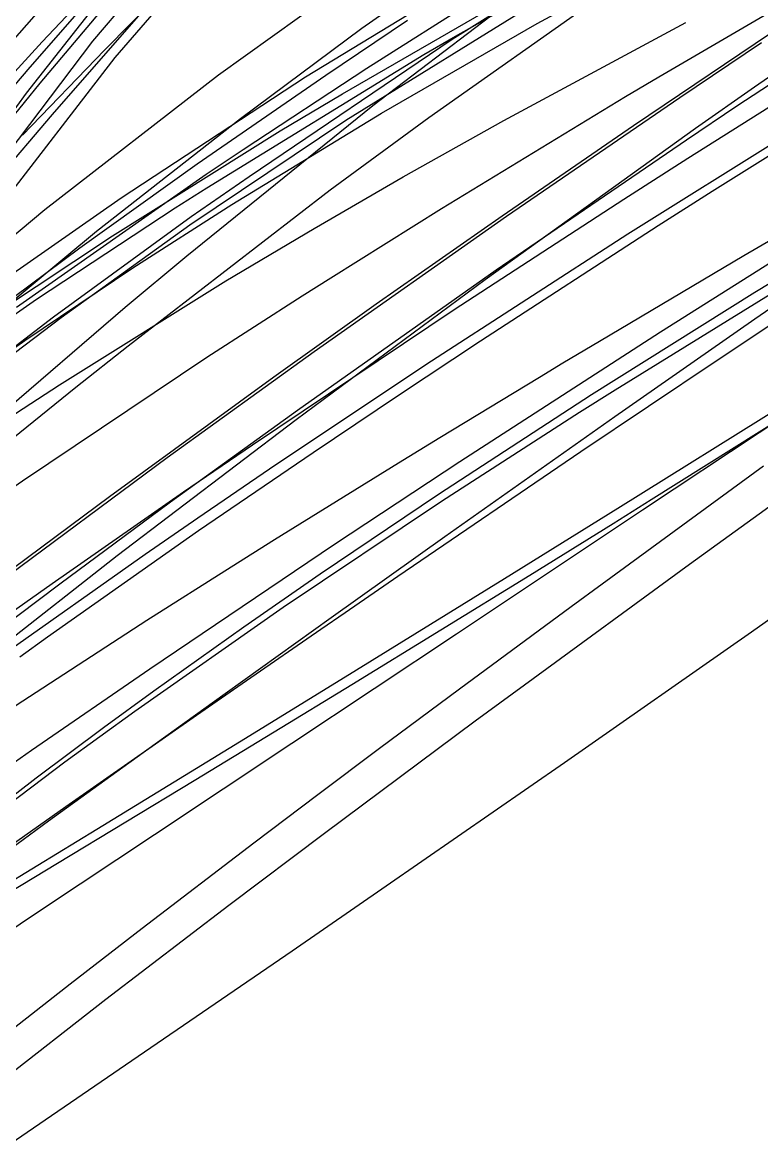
# Model space of a CAD drawing. Header units: metres. Extents: x -233 to 379, y -58 to 1087.
# Drawn here: x 166.8 to 217.5, y 608 to 685.5 of the extents above; entities that cross this region are included whole.
import ezdxf

# ---------------------------------------------------------------- set-up
doc = ezdxf.new("R2010")
doc.units = ezdxf.units.M

msp = doc.modelspace()

# ---------------------------------------------------------------- linework, layer by layer
for p, q in [((190.1, 685.157, -1056.933), (205.649, 696.08, -1067.058)), ((171.619, 684.263, -1076.215), (181.514, 695.991, -1081.171)), ((168.136, 684.213, -1069.987), (176.734, 693.315, -1071.781)), ((173.147, 683.142, -1077.182), (182.149, 693.528, -1081.923)), ((180.243, 681.939, -1054.201), (195.961, 693.22, -1063.776)), ((168.015, 681.378, -1080.38), (176.674, 691.658, -1084.8)), ((167.077, 680.69, -1075.315), (175.422, 691.312, -1079.274)), ((196.53, 684.6, -1043.302), (207.705, 690.923, -1050.506)), ((202.13, 685.465, -1035.771), (212.274, 690.971, -1042.204)), ((167.321, 682.474, -1062.219), (173.793, 689.901, -1064.263)), ((194.686, 679.01, -1061.18), (210.031, 689.843, -1071.328)), ((210.487, 681.809, -1041.136), (224.251, 689.846, -1051.775)), ((172.451, 683.658, -1061.858), (178.179, 689.499, -1063.469)), ((188.755, 680.651, -1037.163), (204.164, 689.534, -1046.923)), ((190.426, 682.403, -1044.381), (201.077, 689.154, -1051.565)), ((190.856, 679.839, -1061.075), (202.547, 688.767, -1069.324)), ((168.849, 679.217, -1073.945), (176.6, 688.092, -1076.681)), ((186.22, 681.804, -1029.947), (195.841, 687.659, -1035.267)), ((188.983, 678.828, -1030.613), (203.716, 687.951, -1039.436)), ((196.297, 684.385, -1054.889), (201.461, 687.667, -1058.66)), ((157.756, 674.78, -1072.198), (168.607, 687.129, -1078.885)), ((217.052, 681.127, -1068.557), (225.907, 687.272, -1074.529)), ((181.762, 678.953, -1051.778), (190.1, 685.157, -1056.933)), ((187.615, 681.933, -1041.887), (193.236, 685.694, -1045.611)), ((191.445, 679.321, -1029.487), (202.13, 685.465, -1035.771)), ((199.851, 678.796, -1037.488), (212.344, 685.548, -1046.221)), ((208.735, 678.461, -1062.598), (219.199, 685.527, -1069.276)), ((182.351, 674.967, -1045.367), (196.297, 684.385, -1054.889)), ((194.34, 683.333, -1041.917), (196.53, 684.6, -1043.302)), ((161.62, 677.095, -1068.801), (168.136, 684.213, -1069.987)), ((164.484, 674.864, -1072.903), (171.619, 684.263, -1076.215)), ((166.784, 677.803, -1060.371), (172.451, 683.658, -1061.858)), ((211.933, 680.396, -1065.284), (217.538, 684.158, -1068.87)), ((164.199, 671.527, -1072.878), (173.147, 683.142, -1077.182)), ((179.442, 674.179, -1033.002), (194.34, 683.333, -1041.917)), ((215.852, 679.806, -1067.791), (220.881, 683.142, -1071.093)), ((161.282, 675.397, -1060.437), (167.321, 682.474, -1062.219)), ((181.936, 676.814, -1038.994), (190.426, 682.403, -1044.381)), ((217.436, 676.022, -1075.607), (228.321, 682.813, -1082.962)), ((165.857, 678.705, -1079.303), (168.015, 681.378, -1080.38)), ((168.33, 672.681, -1047.373), (180.243, 681.939, -1054.201)), ((173.573, 673.493, -1023.613), (186.22, 681.804, -1029.947)), ((178.793, 675.833, -1036.379), (187.615, 681.933, -1041.887)), ((208.198, 680.454, -1039.414), (210.487, 681.809, -1041.136)), ((163.462, 675.762, -1073.676), (167.077, 680.69, -1075.315)), ((184.489, 678.105, -1034.552), (188.755, 680.651, -1037.163)), ((212.482, 676.222, -1057.477), (219.298, 680.533, -1062.292)), ((212.999, 678.283, -1065.871), (217.052, 681.127, -1068.557)), ((178.074, 669.499, -1052.655), (190.856, 679.839, -1061.075)), ((195.572, 672.764, -1030.427), (208.198, 680.454, -1039.414)), ((200.023, 672.234, -1057.919), (211.933, 680.396, -1065.284)), ((212.386, 677.486, -1065.545), (215.852, 679.806, -1067.791)), ((164.009, 673.53, -1072.366), (168.849, 679.217, -1073.945)), ((171.87, 671.206, -1045.967), (181.762, 678.953, -1051.778)), ((181.167, 673.04, -1023.93), (191.445, 679.321, -1029.487)), ((187.926, 674.043, -1056.916), (194.686, 679.01, -1061.18)), ((178.272, 671.631, -1024.748), (188.983, 678.828, -1030.613)), ((192.941, 674.926, -1032.898), (199.851, 678.796, -1037.488)), ((198.552, 667.882, -1056.666), (212.999, 678.283, -1065.871)), ((199.724, 672.259, -1057.038), (208.735, 678.461, -1062.598)), ((208.349, 671.014, -1072.363), (220.524, 678.642, -1080.329)), ((172.981, 670.881, -1027.866), (184.489, 678.105, -1034.552)), ((199.324, 668.538, -1057.386), (212.386, 677.486, -1065.545)), ((179.41, 675.123, -1037.437), (181.936, 676.814, -1038.994)), ((208.072, 673.405, -1054.414), (212.482, 676.222, -1057.477)), ((214.142, 673.944, -1073.408), (217.436, 676.022, -1075.607)), ((166.381, 665.991, -1030.075), (179.41, 675.123, -1037.437)), ((170.731, 670.066, -1031.679), (178.793, 675.833, -1036.379)), ((178.383, 672.199, -1042.767), (182.351, 674.967, -1045.367)), ((186.819, 671.397, -1028.999), (192.941, 674.926, -1032.898)), ((174.048, 663.314, -1048.776), (187.926, 674.043, -1056.916)), ((177.279, 672.811, -1031.742), (179.442, 674.179, -1033.002)), ((210.441, 671.593, -1070.957), (214.142, 673.944, -1073.408)), ((165.679, 667.971, -1019.998), (173.573, 673.493, -1023.613)), ((167.75, 666.525, -1026.43), (177.279, 672.811, -1031.742)), ((174.364, 668.678, -1020.505), (181.167, 673.04, -1023.93)), ((187.956, 667.999, -1025.289), (195.572, 672.764, -1030.427)), ((196.433, 665.815, -1046.589), (208.072, 673.405, -1054.414)), ((210.599, 664.279, -1064.85), (224.355, 672.995, -1074.762)), ((157.677, 663.857, -1041.601), (168.33, 672.681, -1047.373)), ((168.916, 665.322, -1036.916), (178.383, 672.199, -1042.767)), ((186.828, 662.944, -1050.119), (200.023, 672.234, -1057.919)), ((191.083, 666.204, -1051.883), (199.724, 672.259, -1057.038)), ((216.316, 669.533, -1065.44), (220.889, 672.21, -1068.932)), ((158.958, 660.455, -1038.89), (171.87, 671.206, -1045.967)), ((169.438, 665.28, -1020.301), (178.272, 671.631, -1024.748)), ((180.742, 667.787, -1025.296), (186.819, 671.397, -1028.999)), ((198.249, 663.668, -1063.068), (210.441, 671.593, -1070.957)), ((163.783, 664.791, -1022.836), (172.981, 670.881, -1027.866)), ((194.497, 662.042, -1063.536), (208.349, 671.014, -1072.363)), ((160.135, 662.16, -1026.072), (170.731, 670.066, -1031.679)), ((217.073, 665.177, -1062.266), (224.263, 670.166, -1067.649)), ((173.843, 665.98, -1049.974), (178.074, 669.499, -1052.655)), ((206.406, 663.647, -1058.055), (216.316, 669.533, -1065.44)), ((217.079, 667.01, -1073.57), (221.393, 669.622, -1076.262)), ((166.955, 663.692, -1017.056), (174.364, 668.678, -1020.505)), ((185.677, 658.893, -1049.281), (199.324, 668.538, -1057.386)), ((169.339, 660.636, -1018.913), (180.742, 667.787, -1025.296)), ((185.578, 658.266, -1048.775), (198.552, 667.882, -1056.666)), ((185.999, 666.761, -1023.998), (187.956, 667.999, -1025.289)), ((207.487, 660.298, -1067.46), (219.216, 667.535, -1074.445)), ((179.445, 662.54, -1019.832), (185.999, 666.761, -1023.998)), ((205.856, 659.985, -1066.832), (217.079, 667.01, -1073.57)), ((214.42, 662.295, -1056.688), (221.064, 666.712, -1061.51)), ((158.417, 660.019, -1021.537), (167.75, 666.525, -1026.43)), ((163.716, 657.262, -1043.927), (173.843, 665.98, -1049.974)), ((182.595, 656.521, -1037.724), (196.433, 665.815, -1046.589)), ((184.038, 661.186, -1047.805), (191.083, 666.204, -1051.883)), ((156.278, 655.592, -1029.875), (168.916, 665.322, -1036.916)), ((162.064, 659.66, -1016.889), (169.438, 665.28, -1020.301)), ((214.875, 663.646, -1060.628), (217.073, 665.177, -1062.266)), ((199.026, 656.8, -1056.79), (210.599, 664.279, -1064.85)), ((160.93, 659.452, -1014.468), (166.955, 663.692, -1017.056)), ((192.598, 659.932, -1059.477), (198.249, 663.668, -1063.068)), ((203.899, 662.146, -1056.211), (206.406, 663.647, -1058.055)), ((207.464, 658.457, -1055.162), (214.875, 663.646, -1060.628)), ((217.372, 657.404, -1068.889), (227.779, 663.987, -1075.423)), ((170.463, 660.473, -1046.758), (174.048, 663.314, -1048.776)), ((176.723, 655.654, -1044.4), (186.828, 662.944, -1050.119)), ((166.8, 654.056, -1012.489), (179.445, 662.54, -1019.832)), ((183.752, 654.861, -1056.86), (194.497, 662.042, -1063.536)), ((202.291, 661.179, -1055.035), (203.899, 662.146, -1056.211)), ((205.129, 656.053, -1050.095), (214.42, 662.295, -1056.688)), ((172.77, 652.97, -1041.59), (184.038, 661.186, -1047.805)), ((195.458, 657.032, -1050.136), (202.291, 661.179, -1055.035)), ((166.128, 656.982, -1044.391), (170.463, 660.473, -1046.758)), ((166.829, 659.019, -1017.571), (169.339, 660.636, -1018.913)), ((211.541, 653.486, -1064.857), (222.817, 660.983, -1072.484)), ((186.743, 656.003, -1055.815), (192.598, 659.932, -1059.477)), ((195.35, 653.139, -1060.833), (205.856, 659.985, -1066.832)), ((205.039, 658.765, -1066.032), (207.487, 660.298, -1067.46)), ((207.674, 652.17, -1062.742), (219.886, 659.801, -1070.5)), ((162.699, 656.299, -1015.448), (166.829, 659.019, -1017.571)), ((181.077, 655.587, -1046.626), (185.677, 658.893, -1049.281)), ((173.3, 648.907, -1041.669), (185.578, 658.266, -1048.775)), ((195.552, 652.657, -1060.693), (205.039, 658.765, -1066.032)), ((195.801, 650.217, -1046.754), (207.464, 658.457, -1055.162)), ((209.968, 652.76, -1064.325), (217.372, 657.404, -1068.889)), ((177.856, 653.286, -1034.774), (182.595, 656.521, -1037.724)), ((192.61, 655.289, -1048.122), (195.458, 657.032, -1050.136)), ((196.832, 655.371, -1055.283), (199.026, 656.8, -1056.79)), ((212.592, 648.325, -1055.119), (223.955, 656.55, -1062.134)), ((178.88, 650.623, -1051.005), (186.743, 656.003, -1055.815)), ((192.574, 647.498, -1041.526), (205.129, 656.053, -1050.095)), ((164.079, 646.254, -1037.658), (176.723, 655.654, -1044.4)), ((176.956, 652.594, -1044.293), (181.077, 655.587, -1046.626)), ((184.1, 650.003, -1042.284), (192.61, 655.289, -1048.122)), ((188.218, 649.691, -1049.508), (196.832, 655.371, -1055.283)), ((213.067, 651.71, -1056.978), (217.68, 655.067, -1059.803)), ((178.831, 651.51, -1053.852), (183.752, 654.861, -1056.86)), ((160.321, 649.565, -1009.016), (166.8, 654.056, -1012.489)), ((209.37, 652.042, -1063.401), (211.541, 653.486, -1064.857)), ((168.832, 647.002, -1029.359), (177.856, 653.286, -1034.774)), ((170.076, 650.982, -1040.142), (172.77, 652.97, -1041.59)), ((184.693, 645.373, -1054.927), (195.552, 652.657, -1060.693)), ((187.232, 647.656, -1056.417), (195.35, 653.139, -1060.833)), ((207.349, 651.123, -1062.725), (209.968, 652.76, -1064.325)), ((169.359, 646.976, -1040.135), (176.956, 652.594, -1044.293)), ((196.59, 643.539, -1055.019), (209.37, 652.042, -1063.401)), ((199.89, 647.333, -1057.875), (207.674, 652.17, -1062.742)), ((175.211, 649.015, -1051.664), (178.831, 651.51, -1053.852)), ((201.635, 647.573, -1059.281), (207.349, 651.123, -1062.725)), ((206.594, 646.975, -1053.118), (213.067, 651.71, -1056.978)), ((164.453, 646.781, -1037.205), (170.076, 650.982, -1040.142)), ((168.503, 643.315, -1044.895), (178.88, 650.623, -1051.005)), ((175.537, 641.137, -1041.42), (188.218, 649.691, -1049.508)), ((181.119, 648.134, -1040.281), (184.1, 650.003, -1042.284)), ((187.992, 644.659, -1041.263), (195.801, 650.217, -1046.754)), ((163.385, 641.152, -1036.213), (173.3, 648.907, -1041.669)), ((165.306, 641.995, -1045.852), (175.211, 649.015, -1051.664)), ((175.332, 644.46, -1036.496), (181.119, 648.134, -1040.281)), ((201.257, 640.029, -1048.501), (212.592, 648.325, -1055.119)), ((216.842, 643.679, -1063.181), (222.894, 647.949, -1066.74)), ((181.988, 644.018, -1053.673), (187.232, 647.656, -1056.417)), ((188.939, 645.003, -1039.102), (192.574, 647.498, -1041.526)), ((189.415, 640.059, -1052.163), (201.635, 647.573, -1059.281)), ((189.735, 641.058, -1051.665), (199.89, 647.333, -1057.875)), ((162.579, 642.566, -1025.745), (168.832, 647.002, -1029.359)), ((164.19, 643.092, -1037.398), (169.359, 646.976, -1040.135)), ((204.456, 645.406, -1051.862), (206.594, 646.975, -1053.118)), ((174.515, 638.219, -1049.901), (184.693, 645.373, -1054.927)), ((187.268, 643.854, -1037.999), (188.939, 645.003, -1039.102)), ((196.793, 639.744, -1047.502), (204.456, 645.406, -1051.862)), ((165.369, 637.985, -1030.349), (175.332, 644.46, -1036.496)), ((180.702, 639.438, -1036.274), (187.992, 644.659, -1041.263)), ((166.598, 641.956, -1043.794), (168.503, 643.315, -1044.895)), ((175.819, 639.613, -1050.592), (181.988, 644.018, -1053.673)), ((182.175, 640.334, -1034.707), (187.268, 643.854, -1037.999)), ((185.288, 636.023, -1047.861), (196.59, 643.539, -1055.019)), ((204.006, 634.699, -1055.975), (216.842, 643.679, -1063.181)), ((167.405, 635.542, -1036.491), (175.537, 641.137, -1041.42)), ((182.114, 636.37, -1047.118), (189.735, 641.058, -1051.665)), ((178.728, 637.941, -1032.525), (182.175, 640.334, -1034.707)), ((172.354, 637.085, -1048.925), (175.819, 639.613, -1050.592)), ((175.901, 635.983, -1033.068), (180.702, 639.438, -1036.274)), ((184.078, 636.799, -1049.139), (189.415, 640.059, -1052.163)), ((191.315, 635.665, -1044.49), (196.793, 639.744, -1047.502)), ((197.881, 637.543, -1046.587), (201.257, 640.029, -1048.501)), ((169.706, 634.733, -1047.652), (174.515, 638.219, -1049.901)), ((169.767, 631.661, -1027.142), (178.728, 637.941, -1032.525)), ((187.523, 629.829, -1041.047), (197.881, 637.543, -1046.587)), ((167.741, 633.637, -1046.805), (172.354, 637.085, -1048.925)), ((171.894, 630.11, -1041.252), (182.114, 636.37, -1047.118)), ((178.569, 633.449, -1046.094), (184.078, 636.799, -1049.139)), ((168.576, 630.678, -1028.359), (175.901, 635.983, -1033.068)), ((175.855, 629.751, -1042.123), (185.288, 636.023, -1047.861)), ((187.068, 632.482, -1042.221), (191.315, 635.665, -1044.49)), ((158.466, 629.261, -1031.406), (167.405, 635.542, -1036.491)), ((162.163, 629.048, -1044.386), (169.706, 634.733, -1047.652)), ((191.768, 626.213, -1049.485), (204.006, 634.699, -1055.975)), ((163.823, 630.636, -1045.094), (167.741, 633.637, -1046.805)), ((169.191, 627.77, -1041.159), (178.569, 633.449, -1046.094)), ((182.683, 629.174, -1039.951), (187.068, 632.482, -1042.221)), ((163.54, 627.26, -1023.619), (169.767, 631.661, -1027.142)), ((160.752, 624.96, -1023.612), (168.576, 630.678, -1028.359)), ((167.852, 627.638, -1038.997), (171.894, 630.11, -1041.252)), ((168.175, 624.64, -1037.654), (175.855, 629.751, -1042.123)), ((180.953, 624.88, -1037.743), (187.523, 629.829, -1041.047)), ((174.997, 623.303, -1036.203), (182.683, 629.174, -1039.951)), ((158.69, 622.028, -1034.151), (167.852, 627.638, -1038.997)), ((159.774, 622.071, -1036.556), (169.191, 627.77, -1041.159)), ((185.304, 621.755, -1046.197), (191.768, 626.213, -1049.485)), ((172.51, 618.422, -1033.841), (180.953, 624.88, -1037.743)), ((163.916, 621.802, -1035.261), (168.175, 624.64, -1037.654)), ((170.056, 619.482, -1033.933), (174.997, 623.303, -1036.203)), ((174.295, 614.202, -1040.934), (185.304, 621.755, -1046.197)), ((164.042, 614.764, -1031.374), (170.056, 619.482, -1033.933)), ((163.106, 611.067, -1030.046), (172.51, 618.422, -1033.841)), ((167.113, 609.288, -1037.711), (174.295, 614.202, -1040.934)), ((165.276, 608.032, -1036.909), (167.113, 609.288, -1037.711))]:
    msp.add_line(p, q)

doc.saveas('drawing.dxf')
